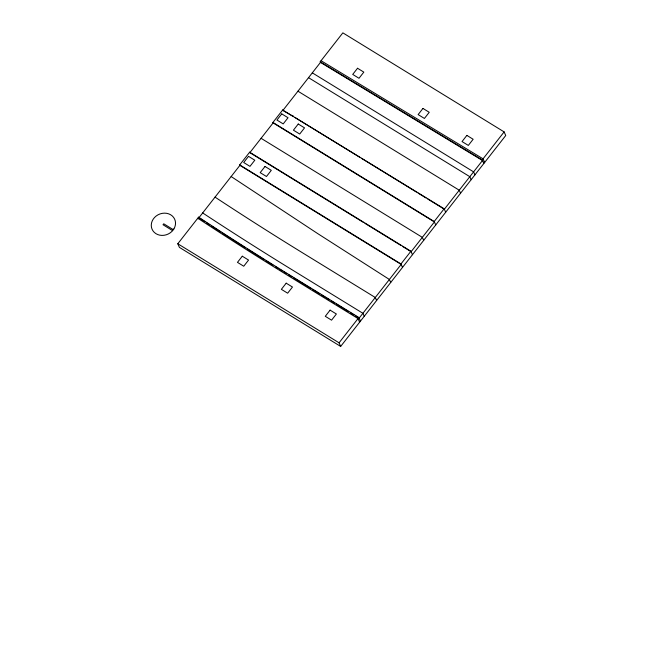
<?xml version="1.0" encoding="UTF-8"?>
<svg xmlns="http://www.w3.org/2000/svg" width="657" height="657" viewBox="0 0 657 657"><rect width="100%" height="100%" fill="white"/><g stroke="black" fill="none" stroke-linecap="round" stroke-linejoin="round"><path stroke-width="0.99" d="M320.55 62.546L320.214 61.791L342.855 32.85L504.124 131.901L505.734 135.514L340.663 346.428L179.402 247.377L177.792 243.763L198.619 217.147A3872.448 3406.397 -24 0 0 287.257 273.526L358.87 317.503L360.471 321.117M355.642 315.968L359.141 318.119L401.172 264.41L239.904 165.359L239.698 164.899L249.644 152.194L410.912 251.245L412.448 254.702M402.396 246.35L411.118 251.705L434.4 221.951L273.131 122.9L272.926 122.448L282.674 109.998L444.148 208.778L445.692 212.236M239.904 165.359L198.899 217.754L198.619 217.147M363.173 222.255L249.849 152.654L273.131 122.9M293.129 116.01L293.334 116.47L282.871 110.45L320.485 62.399L482.484 160.513L444.354 209.23L427.773 199.046M340.663 346.428L339.061 342.814L358.87 317.503M483.823 163.519L482.213 159.906L504.124 131.901M402.503 267.415L400.967 263.95L410.912 251.245M435.731 224.957L434.195 221.499L444.148 208.778M321.051 60.715L483.051 158.83L484.661 162.443M320.214 61.791L482.213 159.906M312.305 72.845L473.598 171.871L474.937 174.869M308.535 77.666L469.821 176.692L471.159 179.69M297.95 91.192L459.243 190.21L460.573 193.215M295.075 117.546L359.675 157.22M361.424 158.296L416.423 192.074M418.164 193.15L426.023 197.971M272.926 122.448L434.195 221.499M261.075 138.307L422.344 237.358L423.683 240.355M364.914 223.331L400.655 245.283M239.698 164.899L400.967 263.95M288.398 274.667L291.897 276.819M293.638 277.886L311.106 288.612M312.855 289.688L319.844 293.983M321.585 295.05L325.084 297.194M326.825 298.27L329.444 299.879M331.194 300.955L334.684 303.099M336.433 304.175L348.662 311.681M350.403 312.757L353.901 314.9M173.358 229.704L163.765 223.807L163.026 224.751L172.619 230.648M177.792 243.763L339.061 342.814M215.044 197.116L215.652 197.527A3846.554 3383.616 -24 0 0 303.706 253.536L375.278 297.49L376.617 300.495M202.668 212.934L202.816 213.024A3866.396 3401.067 -24 0 0 291.314 269.321L362.91 313.299L364.249 316.296M231.157 176.536L317.643 233.555L389.387 279.471L390.718 282.469M282.674 109.998L282.871 110.45M359.634 322.193L358.032 318.579L286.419 274.593A3872.801 3406.709 -24 0 1 197.79 218.214L198.053 218.83M249.644 152.194L249.849 152.654M286.666 273.608A3872.448 3406.397 -24 0 1 284.087 272.014M282.362 270.955A3872.448 3406.397 -24 0 1 279.783 269.362M278.067 268.302A3872.448 3406.397 -24 0 1 275.488 266.709M272.918 265.108A3872.448 3406.397 -24 0 1 266.06 260.837M264.344 259.761A3872.448 3406.397 -24 0 1 247.237 248.987M245.529 247.903A3872.448 3406.397 -24 0 1 231.905 239.214M230.205 238.121A3872.448 3406.397 -24 0 1 222.559 233.194M220.867 232.102A3872.448 3406.397 -24 0 1 211.554 226.049M209.862 224.949A3872.448 3406.397 -24 0 1 206.487 222.739M204.795 221.631A3872.448 3406.397 -24 0 1 199.736 218.313M173.9 228.907L171.97 231.371A12.368 10.873 -24 0 1 151.997 229.071A12.368 10.873 -24 0 1 164.455 213.147A12.368 10.873 -24 0 1 173.9 228.907M248.518 156.35L243.698 162.509L249.972 166.369L254.801 160.209L248.518 156.35M281.754 113.883L276.925 120.042L283.208 123.902L288.029 117.743L281.754 113.883M265.009 166.476L260.188 172.643L266.471 176.495L271.292 170.335L265.009 166.476M298.245 124.017L293.424 130.176L299.707 134.036L304.528 127.869L298.245 124.017M357.539 68.254L352.719 74.413L359.001 78.273L363.822 72.114L357.539 68.254M242.285 256.205L237.464 262.365L243.739 266.225L248.56 260.065L242.285 256.205M286.189 283.175L281.368 289.335L287.651 293.194L292.472 287.035L286.189 283.175M422.952 108.43L418.131 114.589L424.414 118.449L429.235 112.29L422.952 108.43M330.101 310.145L325.281 316.304L331.563 320.164L336.384 314.005L330.101 310.145M466.864 135.399L462.043 141.559L468.326 145.419L473.147 139.259L466.864 135.399"/></g></svg>
